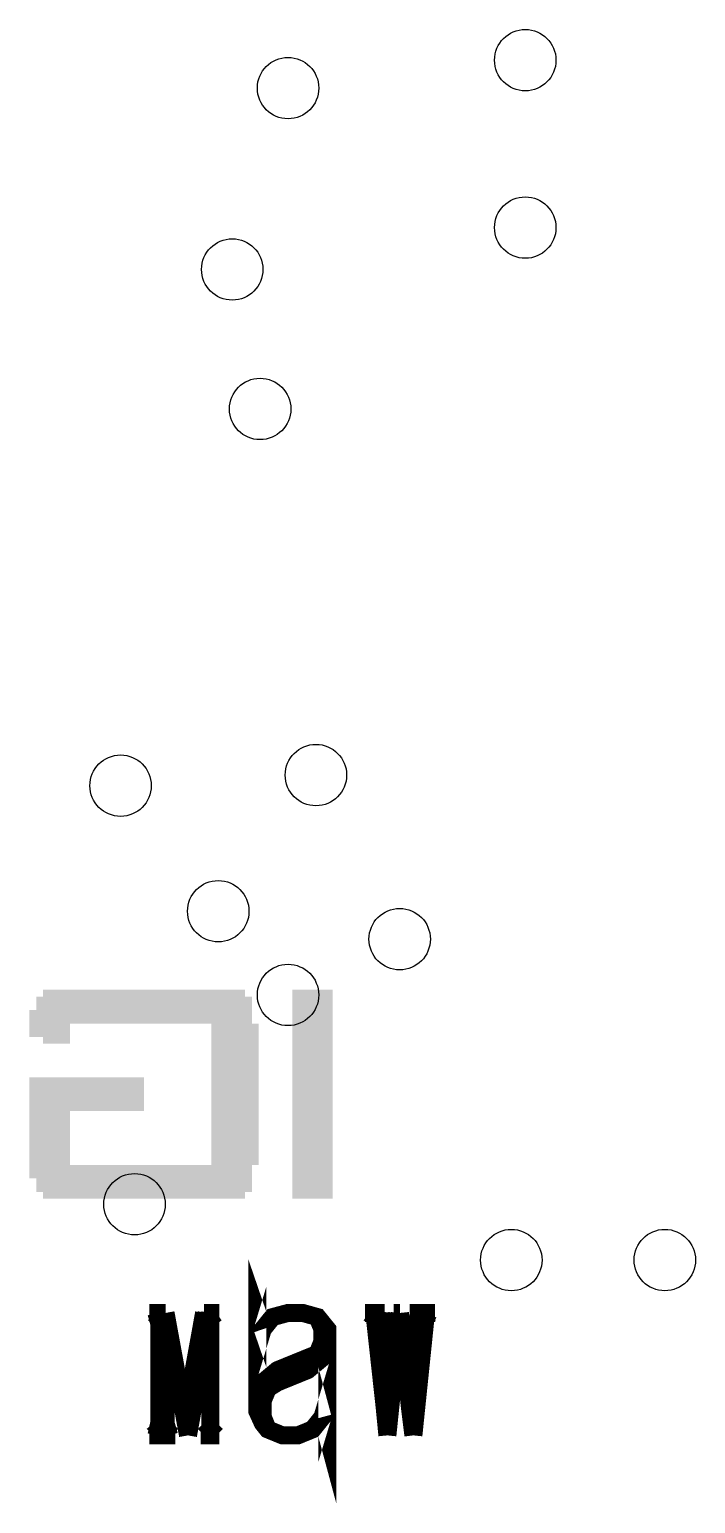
# Model space of a CAD drawing. Extents: x -2.6 to 72.5, y -0.1 to 95.
# Drawn here: x 39.68 to 45.65, y 23.57 to 36.77 of the extents above; entities that cross this region are included whole.
import ezdxf

# ---------------------------------------------------------------- set-up
doc = ezdxf.new("R2010")
doc.units = 0
doc.layers.get('0').update_dxf_attribs({"linetype": 'CONTINUOUS'})
doc.layers.add('03_ASSY2_GBR', color=1, linetype='CONTINUOUS')

# ---------------------------------------------------------------- blocks, each defined once
blk = doc.blocks.new('ROUND_139')
blk.add_circle((0, 0), 0.275)

msp = doc.modelspace()

# ---------------------------------------------------------------- linework, layer by layer
at = {"layer": '03_ASSY2_GBR', "const_width": 0.16093}
for points in [[(41.774, 25.13), (41.724, 25.276), (41.724, 24.965), (41.774, 25.13), (41.862, 25.239), (42, 25.276), (42.132, 25.276), (42.264, 25.239), (42.352, 25.13), (42.352, 24.965), (42.308, 24.874), (42.176, 24.764), (41.906, 24.654), (41.818, 24.599), (41.774, 24.49), (41.774, 24.343), (41.818, 24.233)], [(40.903, 25.276), (40.758, 25.276)], [(40.79, 25.276), (40.846, 25.239)], [(40.821, 25.276), (40.846, 25.184)], [(40.846, 25.276), (40.846, 24.179)], [(40.903, 25.276), (41.104, 24.179)], [(40.903, 25.276), (40.903, 24.179)], [(41.248, 25.276), (41.079, 24.343)], [(41.304, 25.276), (41.104, 24.179)], [(41.273, 25.276), (41.104, 24.343)], [(41.386, 25.276), (41.248, 25.276)], [(41.304, 25.276), (41.304, 24.233)], [(41.361, 25.276), (41.304, 25.239)], [(42.865, 25.276), (42.69, 25.276)], [(42.721, 25.276), (42.777, 25.239)], [(42.834, 25.276), (42.777, 25.239)], [(42.947, 25.276), (42.865, 24.435)], [(43.003, 25.276), (42.89, 24.179)], [(42.978, 25.276), (42.89, 24.435), (42.89, 24.179)], [(43.003, 25.276), (42.947, 25.276)], [(43.003, 25.276), (43.091, 24.435), (43.123, 24.179)], [(43.179, 25.276), (43.091, 24.435)], [(43.317, 25.276), (43.091, 25.276)], [(43.236, 25.276), (43.123, 24.179)], [(43.204, 25.276), (43.123, 24.435), (43.123, 24.179)], [(43.123, 25.276), (43.179, 25.239)], [(43.148, 25.276), (43.179, 25.184)], [(43.292, 25.276), (43.204, 25.239)], [(43.261, 25.276), (43.204, 25.184)], [(40.878, 25.239), (40.878, 24.233)], [(42.264, 25.239), (42.308, 25.13), (42.308, 25.02), (42.264, 24.91), (42.176, 24.874), (41.906, 24.764), (41.774, 24.654), (41.724, 24.544), (41.724, 24.398), (41.774, 24.288), (41.818, 24.233), (41.95, 24.179), (42.088, 24.179), (42.22, 24.233), (42.308, 24.343), (42.352, 24.49), (42.352, 24.179), (42.308, 24.343)], [(42.777, 25.239), (42.865, 24.435), (42.89, 24.179)], [(42.308, 24.965), (42.264, 24.874), (42.176, 24.819), (41.906, 24.709), (41.818, 24.654), (41.774, 24.544)], [(40.846, 24.233), (40.79, 24.179)], [(40.846, 24.288), (40.821, 24.179)], [(40.903, 24.288), (40.934, 24.179)], [(40.903, 24.233), (40.959, 24.179)], [(41.304, 24.233), (41.248, 24.179)], [(41.304, 24.233), (41.361, 24.179)], [(40.991, 24.179), (40.758, 24.179)], [(41.386, 24.179), (41.217, 24.179)]]:
    msp.add_lwpolyline(points, dxfattribs=at)
at = {"layer": '03_ASSY2_GBR'}
for points in [[(39.80502, 28.170946), (39.805054, 28.17098), (41.61498, 28.170946), (41.614946, 28.17098)], [(39.80502, 28.170926), (39.80502, 28.170946), (41.615, 28.170926), (41.61498, 28.170946)], [(39.80502, 28.110128), (39.80502, 28.170926), (41.61498, 28.110128), (41.615, 28.170926)], [(39.805054, 28.17098), (39.805074, 28.171), (41.614946, 28.17098), (39.805074, 28.171)], [(42.03802, 28.170946), (42.038054, 28.17098), (42.39998, 28.170946), (42.399946, 28.17098)], [(42.03802, 28.170926), (42.03802, 28.170946), (42.4, 28.170926), (42.39998, 28.170946)], [(42.03802, 28.11), (42.03802, 28.170926), (42.4, 28.11), (42.4, 28.170926)], [(42.038054, 28.17098), (42.038074, 28.171), (42.399946, 28.17098), (42.038074, 28.171)], [(39.74502, 28.109946), (39.745054, 28.10998), (41.67598, 28.109946), (41.675946, 28.10998)], [(39.74502, 28.109926), (39.74502, 28.109946), (41.676, 28.109926), (41.67598, 28.109946)], [(39.74502, 28.05), (39.74502, 28.109926), (41.676, 28.05), (41.676, 28.109926)], [(39.74502, 28.04998), (39.74502, 28.05), (41.676, 28.04998), (41.676, 28.05)], [(39.74502, 27.990128), (39.74502, 28.04998), (41.676, 27.990128), (41.676, 28.04998)], [(39.745054, 28.10998), (39.745074, 28.11), (41.675946, 28.10998), (41.615108, 28.11)], [(39.804892, 28.11), (39.80502, 28.110128), (41.615108, 28.11), (41.61498, 28.110128)], [(42.03802, 28.10998), (42.03802, 28.11), (42.4, 28.10998), (42.4, 28.11)], [(42.03802, 28.05), (42.03802, 28.10998), (42.4, 28.05), (42.4, 28.10998)], [(42.03802, 28.04998), (42.03802, 28.05), (42.4, 28.04998), (42.4, 28.05)], [(42.03802, 27.99), (42.03802, 28.04998), (42.4, 27.99), (42.4, 28.04998)], [(39.68402, 27.989946), (39.684054, 27.98998), (41.676, 27.989946), (41.676, 27.98998)], [(39.68402, 27.929), (39.68402, 27.989946), (41.676, 27.929), (41.676, 27.989946)], [(39.68402, 27.92898), (39.68402, 27.929), (41.676, 27.92898), (41.676, 27.929)], [(39.68402, 27.869128), (39.68402, 27.92898), (41.67598, 27.869128), (41.676, 27.92898)], [(39.68402, 27.869), (39.68402, 27.869128), (41.676108, 27.869), (41.67598, 27.869128)], [(39.68402, 27.86898), (39.68402, 27.869), (40.046128, 27.86898), (41.313892, 27.869)], [(39.68402, 27.868852), (39.68402, 27.86898), (40.046, 27.868852), (40.046128, 27.86898)], [(39.68402, 27.809), (39.68402, 27.868852), (40.046, 27.809), (40.046, 27.868852)], [(39.684054, 27.98998), (39.684074, 27.99), (41.676, 27.98998), (41.676, 27.99)], [(39.744892, 27.99), (39.74502, 27.990128), (41.676, 27.99), (41.676, 27.990128)], [(41.313912, 27.86898), (41.313892, 27.869), (41.735946, 27.86898), (41.676108, 27.869)], [(41.313966, 27.868926), (41.313912, 27.86898), (41.736, 27.868926), (41.735946, 27.86898)], [(41.31402, 27.868872), (41.313966, 27.868926), (41.736, 27.868872), (41.736, 27.868926)], [(41.31402, 27.809), (41.31402, 27.868872), (41.736, 27.809), (41.736, 27.868872)], [(42.03802, 27.98998), (42.03802, 27.99), (42.4, 27.98998), (42.4, 27.99)], [(42.03802, 27.929), (42.03802, 27.98998), (42.4, 27.929), (42.4, 27.98998)], [(42.03802, 27.92898), (42.03802, 27.929), (42.4, 27.92898), (42.4, 27.929)], [(42.03802, 27.869), (42.03802, 27.92898), (42.4, 27.869), (42.4, 27.92898)], [(42.03802, 27.86898), (42.03802, 27.869), (42.4, 27.86898), (42.4, 27.869)], [(42.03802, 27.809), (42.03802, 27.86898), (42.4, 27.809), (42.4, 27.86898)], [(39.68402, 27.80898), (39.68402, 27.809), (40.046, 27.80898), (40.046, 27.809)], [(39.68402, 27.748054), (39.68402, 27.80898), (40.046, 27.748054), (40.046, 27.80898)], [(39.684074, 27.748), (39.68402, 27.748054), (40.046, 27.748), (40.046, 27.748054)], [(39.804912, 27.74798), (39.804892, 27.748), (40.046, 27.74798), (40.046, 27.748)], [(39.80502, 27.747872), (39.804912, 27.74798), (40.045998, 27.747872), (40.046, 27.74798)], [(39.80502, 27.688054), (39.80502, 27.747872), (40.04598, 27.688054), (40.045998, 27.747872)], [(41.31402, 27.80898), (41.31402, 27.809), (41.736, 27.80898), (41.736, 27.809)], [(41.31402, 27.748), (41.31402, 27.80898), (41.736, 27.748), (41.736, 27.80898)], [(41.31402, 27.74798), (41.31402, 27.748), (41.736, 27.74798), (41.736, 27.748)], [(41.31402, 27.688), (41.31402, 27.74798), (41.736, 27.688), (41.736, 27.74798)], [(42.03802, 27.80898), (42.03802, 27.809), (42.4, 27.80898), (42.4, 27.809)], [(42.03802, 27.748), (42.03802, 27.80898), (42.4, 27.748), (42.4, 27.80898)], [(42.03802, 27.74798), (42.03802, 27.748), (42.4, 27.74798), (42.4, 27.748)], [(42.03802, 27.688), (42.03802, 27.74798), (42.4, 27.688), (42.4, 27.74798)], [(39.805074, 27.688), (39.80502, 27.688054), (40.045926, 27.688), (40.04598, 27.688054)], [(41.31402, 27.68798), (41.31402, 27.688), (41.736, 27.68798), (41.736, 27.688)], [(41.31402, 27.628), (41.31402, 27.68798), (41.736, 27.628), (41.736, 27.68798)], [(41.31402, 27.62798), (41.31402, 27.628), (41.736, 27.62798), (41.736, 27.628)], [(41.31402, 27.567), (41.31402, 27.62798), (41.736, 27.567), (41.736, 27.62798)], [(42.03802, 27.68798), (42.03802, 27.688), (42.4, 27.68798), (42.4, 27.688)], [(42.03802, 27.628), (42.03802, 27.68798), (42.4, 27.628), (42.4, 27.68798)], [(42.03802, 27.62798), (42.03802, 27.628), (42.4, 27.62798), (42.4, 27.628)], [(42.03802, 27.567), (42.03802, 27.62798), (42.4, 27.567), (42.4, 27.62798)], [(41.31402, 27.56698), (41.31402, 27.567), (41.736, 27.56698), (41.736, 27.567)], [(41.31402, 27.507), (41.31402, 27.56698), (41.736, 27.507), (41.736, 27.56698)], [(41.31402, 27.50698), (41.31402, 27.507), (41.736, 27.50698), (41.736, 27.507)], [(41.31402, 27.447), (41.31402, 27.50698), (41.736, 27.447), (41.736, 27.50698)], [(42.03802, 27.56698), (42.03802, 27.567), (42.4, 27.56698), (42.4, 27.567)], [(42.03802, 27.507), (42.03802, 27.56698), (42.4, 27.507), (42.4, 27.56698)], [(42.03802, 27.50698), (42.03802, 27.507), (42.4, 27.50698), (42.4, 27.507)], [(42.03802, 27.447), (42.03802, 27.50698), (42.4, 27.447), (42.4, 27.50698)], [(39.68402, 27.385946), (39.684054, 27.38598), (40.70998, 27.385946), (40.709946, 27.38598)], [(39.68402, 27.385926), (39.68402, 27.385946), (40.71, 27.385926), (40.70998, 27.385946)], [(39.68402, 27.326), (39.68402, 27.385926), (40.71, 27.326), (40.71, 27.385926)], [(39.684054, 27.38598), (39.684074, 27.386), (40.709946, 27.38598), (39.684074, 27.386)], [(41.31402, 27.44698), (41.31402, 27.447), (41.736, 27.44698), (41.736, 27.447)], [(41.31402, 27.386), (41.31402, 27.44698), (41.736, 27.386), (41.736, 27.44698)], [(41.31402, 27.38598), (41.31402, 27.386), (41.736, 27.38598), (41.736, 27.386)], [(41.31402, 27.326), (41.31402, 27.38598), (41.736, 27.326), (41.736, 27.38598)], [(42.03802, 27.44698), (42.03802, 27.447), (42.4, 27.44698), (42.4, 27.447)], [(42.03802, 27.386), (42.03802, 27.44698), (42.4, 27.386), (42.4, 27.44698)], [(42.03802, 27.38598), (42.03802, 27.386), (42.4, 27.38598), (42.4, 27.386)], [(42.03802, 27.326), (42.03802, 27.38598), (42.4, 27.326), (42.4, 27.38598)], [(39.68402, 27.32598), (39.68402, 27.326), (40.71, 27.32598), (40.71, 27.326)], [(39.68402, 27.266), (39.68402, 27.32598), (40.71, 27.266), (40.71, 27.32598)], [(39.68402, 27.26598), (39.68402, 27.266), (40.71, 27.26598), (40.71, 27.266)], [(39.68402, 27.205), (39.68402, 27.26598), (40.71, 27.205), (40.71, 27.26598)], [(41.31402, 27.32598), (41.31402, 27.326), (41.736, 27.32598), (41.736, 27.326)], [(41.31402, 27.266), (41.31402, 27.32598), (41.736, 27.266), (41.736, 27.32598)], [(41.31402, 27.26598), (41.31402, 27.266), (41.736, 27.26598), (41.736, 27.266)], [(41.31402, 27.205), (41.31402, 27.26598), (41.736, 27.205), (41.736, 27.26598)], [(42.03802, 27.32598), (42.03802, 27.326), (42.4, 27.32598), (42.4, 27.326)], [(42.03802, 27.266), (42.03802, 27.32598), (42.4, 27.266), (42.4, 27.32598)], [(42.03802, 27.26598), (42.03802, 27.266), (42.4, 27.26598), (42.4, 27.266)], [(42.03802, 27.205), (42.03802, 27.26598), (42.4, 27.205), (42.4, 27.26598)], [(39.68402, 27.20498), (39.68402, 27.205), (40.71, 27.20498), (40.71, 27.205)], [(39.68402, 27.145), (39.68402, 27.20498), (40.71, 27.145), (40.71, 27.20498)], [(39.68402, 27.14498), (39.68402, 27.145), (40.71, 27.14498), (40.71, 27.145)], [(39.68402, 27.085054), (39.68402, 27.14498), (40.70998, 27.085054), (40.71, 27.14498)], [(39.68402, 27.085), (39.68402, 27.085054), (40.709926, 27.085), (40.70998, 27.085054)], [(39.68402, 27.08498), (39.68402, 27.085), (40.046128, 27.08498), (40.709926, 27.085)], [(39.68402, 27.084852), (39.68402, 27.08498), (40.046, 27.084852), (40.046128, 27.08498)], [(39.68402, 27.024), (39.68402, 27.084852), (40.046, 27.024), (40.046, 27.084852)], [(41.31402, 27.20498), (41.31402, 27.205), (41.736, 27.20498), (41.736, 27.205)], [(41.31402, 27.145), (41.31402, 27.20498), (41.736, 27.145), (41.736, 27.20498)], [(41.31402, 27.14498), (41.31402, 27.145), (41.736, 27.14498), (41.736, 27.145)], [(41.31402, 27.085), (41.31402, 27.14498), (41.736, 27.085), (41.736, 27.14498)], [(41.31402, 27.08498), (41.31402, 27.085), (41.736, 27.08498), (41.736, 27.085)], [(41.31402, 27.024), (41.31402, 27.08498), (41.736, 27.024), (41.736, 27.08498)], [(42.03802, 27.20498), (42.03802, 27.205), (42.4, 27.20498), (42.4, 27.205)], [(42.03802, 27.145), (42.03802, 27.20498), (42.4, 27.145), (42.4, 27.20498)], [(42.03802, 27.14498), (42.03802, 27.145), (42.4, 27.14498), (42.4, 27.145)], [(42.03802, 27.085), (42.03802, 27.14498), (42.4, 27.085), (42.4, 27.14498)], [(42.03802, 27.08498), (42.03802, 27.085), (42.4, 27.08498), (42.4, 27.085)], [(42.03802, 27.024), (42.03802, 27.08498), (42.4, 27.024), (42.4, 27.08498)], [(39.68402, 27.02398), (39.68402, 27.024), (40.046, 27.02398), (40.046, 27.024)], [(39.68402, 26.964), (39.68402, 27.02398), (40.046, 26.964), (40.046, 27.02398)], [(39.68402, 26.96398), (39.68402, 26.964), (40.046, 26.96398), (40.046, 26.964)], [(39.68402, 26.903), (39.68402, 26.96398), (40.046, 26.903), (40.046, 26.96398)], [(41.31402, 27.02398), (41.31402, 27.024), (41.736, 27.02398), (41.736, 27.024)], [(41.31402, 26.964), (41.31402, 27.02398), (41.736, 26.964), (41.736, 27.02398)], [(41.31402, 26.96398), (41.31402, 26.964), (41.736, 26.96398), (41.736, 26.964)], [(41.31402, 26.903), (41.31402, 26.96398), (41.736, 26.903), (41.736, 26.96398)], [(42.03802, 27.02398), (42.03802, 27.024), (42.4, 27.02398), (42.4, 27.024)], [(42.03802, 26.964), (42.03802, 27.02398), (42.4, 26.964), (42.4, 27.02398)], [(42.03802, 26.96398), (42.03802, 26.964), (42.4, 26.96398), (42.4, 26.964)], [(42.03802, 26.903), (42.03802, 26.96398), (42.4, 26.903), (42.4, 26.96398)], [(39.68402, 26.90298), (39.68402, 26.903), (40.046, 26.90298), (40.046, 26.903)], [(39.68402, 26.843), (39.68402, 26.90298), (40.046, 26.843), (40.046, 26.90298)], [(39.68402, 26.84298), (39.68402, 26.843), (40.046, 26.84298), (40.046, 26.843)], [(39.68402, 26.783), (39.68402, 26.84298), (40.046, 26.783), (40.046, 26.84298)], [(41.31402, 26.90298), (41.31402, 26.903), (41.736, 26.90298), (41.736, 26.903)], [(41.31402, 26.843), (41.31402, 26.90298), (41.736, 26.843), (41.736, 26.90298)], [(41.31402, 26.84298), (41.31402, 26.843), (41.736, 26.84298), (41.736, 26.843)], [(41.31402, 26.783), (41.31402, 26.84298), (41.736, 26.783), (41.736, 26.84298)], [(42.03802, 26.90298), (42.03802, 26.903), (42.4, 26.90298), (42.4, 26.903)], [(42.03802, 26.843), (42.03802, 26.90298), (42.4, 26.843), (42.4, 26.90298)], [(42.03802, 26.84298), (42.03802, 26.843), (42.4, 26.84298), (42.4, 26.843)], [(42.03802, 26.783), (42.03802, 26.84298), (42.4, 26.783), (42.4, 26.84298)], [(39.68402, 26.78298), (39.68402, 26.783), (40.046, 26.78298), (40.046, 26.783)], [(39.68402, 26.722), (39.68402, 26.78298), (40.046, 26.722), (40.046, 26.78298)], [(39.68402, 26.72198), (39.68402, 26.722), (40.046, 26.72198), (40.046, 26.722)], [(39.68402, 26.662), (39.68402, 26.72198), (40.046, 26.662), (40.046, 26.72198)], [(41.31402, 26.78298), (41.31402, 26.783), (41.736, 26.78298), (41.736, 26.783)], [(41.31402, 26.722), (41.31402, 26.78298), (41.736, 26.722), (41.736, 26.78298)], [(41.31402, 26.72198), (41.31402, 26.722), (41.736, 26.72198), (41.736, 26.722)], [(41.31402, 26.662), (41.31402, 26.72198), (41.736, 26.662), (41.736, 26.72198)], [(42.03802, 26.78298), (42.03802, 26.783), (42.4, 26.78298), (42.4, 26.783)], [(42.03802, 26.722), (42.03802, 26.78298), (42.4, 26.722), (42.4, 26.78298)], [(42.03802, 26.72198), (42.03802, 26.722), (42.4, 26.72198), (42.4, 26.722)], [(42.03802, 26.662), (42.03802, 26.72198), (42.4, 26.662), (42.4, 26.72198)], [(39.68402, 26.66198), (39.68402, 26.662), (40.046, 26.66198), (40.046, 26.662)], [(39.68402, 26.602128), (39.68402, 26.66198), (40.04598, 26.602128), (40.046, 26.66198)], [(39.68402, 26.602), (39.68402, 26.602128), (40.046108, 26.602), (40.04598, 26.602128)], [(39.68402, 26.60198), (39.68402, 26.602), (41.676128, 26.60198), (41.735926, 26.602)], [(39.68402, 26.601852), (39.68402, 26.60198), (41.676, 26.601852), (41.676128, 26.60198)], [(39.68402, 26.541), (39.68402, 26.601852), (41.676, 26.541), (41.676, 26.601852)], [(41.313892, 26.602), (41.313946, 26.602054), (41.735926, 26.602), (41.73598, 26.602054)], [(41.313946, 26.602054), (41.31402, 26.602128), (41.73598, 26.602054), (41.73598, 26.602128)], [(41.31402, 26.66198), (41.31402, 26.662), (41.736, 26.66198), (41.736, 26.662)], [(41.31402, 26.602128), (41.31402, 26.66198), (41.73598, 26.602128), (41.736, 26.66198)], [(42.03802, 26.66198), (42.03802, 26.662), (42.4, 26.66198), (42.4, 26.662)], [(42.03802, 26.602), (42.03802, 26.66198), (42.4, 26.602), (42.4, 26.66198)], [(42.03802, 26.60198), (42.03802, 26.602), (42.4, 26.60198), (42.4, 26.602)], [(42.03802, 26.541), (42.03802, 26.60198), (42.4, 26.541), (42.4, 26.60198)], [(39.68402, 26.54098), (39.68402, 26.541), (41.676, 26.54098), (41.676, 26.541)], [(39.68402, 26.481054), (39.68402, 26.54098), (41.676, 26.481054), (41.676, 26.54098)], [(39.684074, 26.481), (39.68402, 26.481054), (41.676, 26.481), (41.676, 26.481054)], [(39.744912, 26.48098), (39.744892, 26.481), (41.676, 26.48098), (41.676, 26.481)], [(39.74502, 26.480872), (39.744912, 26.48098), (41.676, 26.480872), (41.676, 26.48098)], [(39.74502, 26.421), (39.74502, 26.480872), (41.676, 26.421), (41.676, 26.480872)], [(39.74502, 26.42098), (39.74502, 26.421), (41.676, 26.42098), (41.676, 26.421)], [(39.74502, 26.360054), (39.74502, 26.42098), (41.67598, 26.360054), (41.676, 26.42098)], [(42.03802, 26.54098), (42.03802, 26.541), (42.4, 26.54098), (42.4, 26.541)], [(42.03802, 26.481), (42.03802, 26.54098), (42.4, 26.481), (42.4, 26.54098)], [(42.03802, 26.48098), (42.03802, 26.481), (42.4, 26.48098), (42.4, 26.481)], [(42.03802, 26.421), (42.03802, 26.48098), (42.4, 26.421), (42.4, 26.48098)], [(42.03802, 26.42098), (42.03802, 26.421), (42.4, 26.42098), (42.4, 26.421)], [(42.03802, 26.36), (42.03802, 26.42098), (42.4, 26.36), (42.4, 26.42098)], [(39.745074, 26.36), (39.74502, 26.360054), (41.675926, 26.36), (41.67598, 26.360054)], [(39.804912, 26.35998), (39.804892, 26.36), (41.615128, 26.35998), (41.675926, 26.36)], [(39.80502, 26.359872), (39.804912, 26.35998), (41.61502, 26.359872), (41.615128, 26.35998)], [(39.80502, 26.359852), (39.80502, 26.359872), (41.615, 26.359852), (41.61502, 26.359872)], [(39.80502, 26.300054), (39.80502, 26.359852), (41.61498, 26.300054), (41.615, 26.359852)], [(39.805074, 26.3), (39.80502, 26.300054), (41.614926, 26.3), (41.61498, 26.300054)], [(42.03802, 26.35998), (42.03802, 26.36), (42.4, 26.35998), (42.4, 26.36)], [(42.03802, 26.300054), (42.03802, 26.35998), (42.39998, 26.300054), (42.4, 26.35998)], [(42.038074, 26.3), (42.03802, 26.300054), (42.399926, 26.3), (42.39998, 26.300054)]]:
    msp.add_solid(points, dxfattribs=at)

# ---------------------------------------------------------------- block references
for p in [(44.125, 36.5), (42, 36.25), (44.125, 35), (41.5, 34.625), (41.75, 33.375), (40.5, 30), (42.25, 30.095), (41.375, 28.875), (43, 28.625), (42, 28.125), (40.625, 26.25), (44, 25.75), (45.375, 25.75)]:
    msp.add_blockref('ROUND_139', p, dxfattribs=at)

doc.saveas('drawing.dxf')
